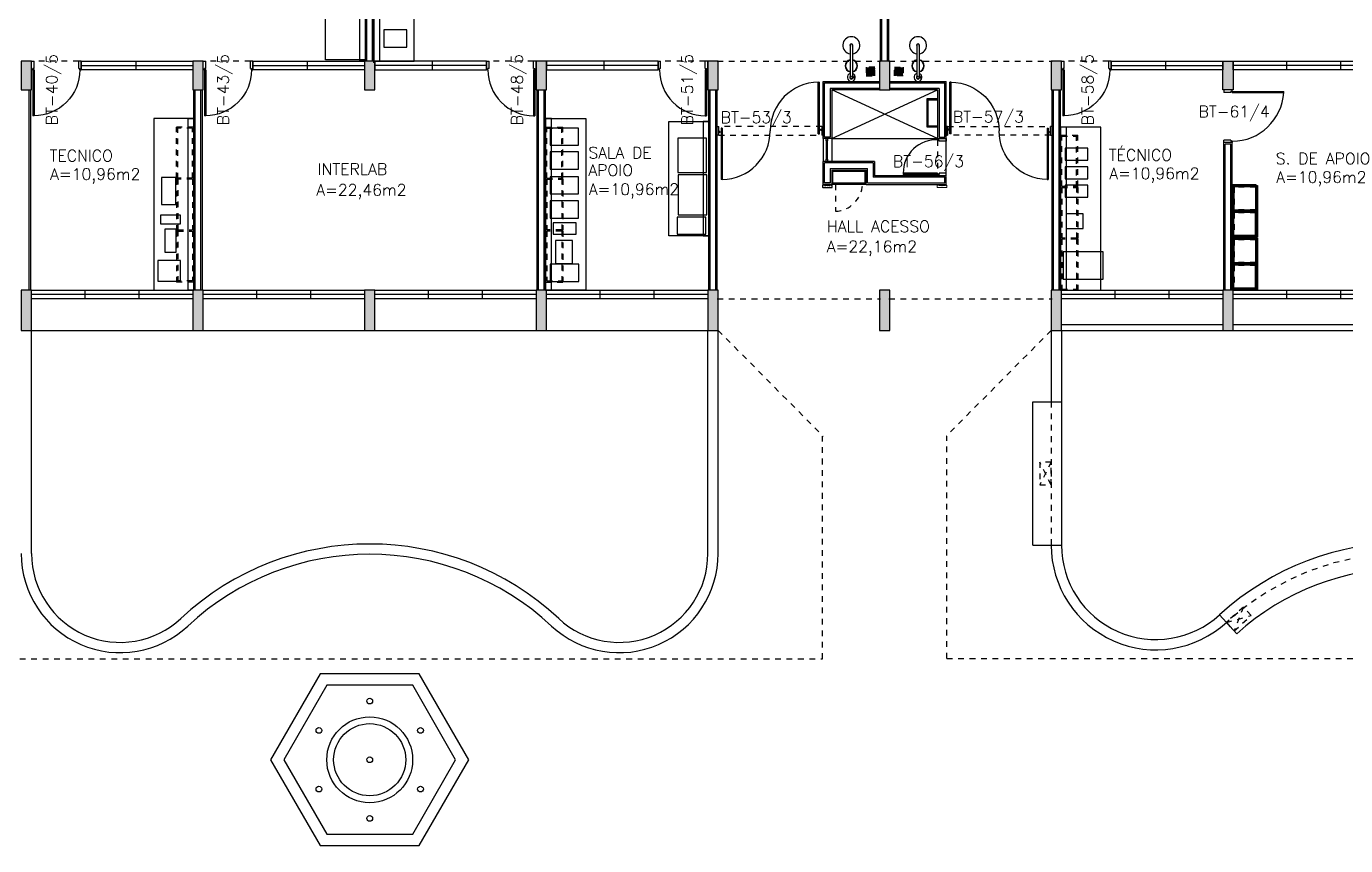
# Model space of a CAD drawing. Header units: metres. Extents: x -31 to 130, y -13 to 69.
# Drawn here: x 39 to 62.06, y 20.62 to 34.93 of the extents above; entities that cross this region are included whole.
import ezdxf

# ---------------------------------------------------------------- set-up
doc = ezdxf.new("R2010")
doc.units = ezdxf.units.M
doc.header["$LTSCALE"] = 0.002
doc.header["$MEASUREMENT"] = 0
doc.linetypes.add('HIDDEN', pattern=[9.525, 6.35, -3.175])
doc.linetypes.add('HIDDEN2', pattern=[4.7625, 3.175, -1.5875])
doc.layers.get('0').update_dxf_attribs({"linetype": 'CONTINUOUS'})
for name, color, linetype in [('A-WC', 2, 'CONTINUOUS'), ('ar-alv', 2, 'CONTINUOUS'), ('ar-armarioproj', 1, 'HIDDEN'), ('ar-banc', 1, 'CONTINUOUS'), ('ar-banco', 2, 'CONTINUOUS'), ('ar-cal', 2, 'CONTINUOUS'), ('ar-castelo', 2, 'CONTINUOUS'), ('ar-equip', 2, 'CONTINUOUS'), ('ar-esq', 2, 'CONTINUOUS'), ('ar-estc', 1, 'CONTINUOUS'), ('AR-LAY-OUT-EQUIPAMENTOS', 1, 'CONTINUOUS'), ('ar-piso', 1, 'CONTINUOUS'), ('ar-porta', 1, 'CONTINUOUS'), ('ar-proj', 1, 'HIDDEN'), ('ar-ralo', 1, 'CONTINUOUS'), ('ar-reboco', 2, 'CONTINUOUS'), ('ar-shaft', 2, 'CONTINUOUS'), ('ar-wc', 2, 'CONTINUOUS'), ('ar-xis', 1, 'CONTINUOUS'), ('armario piso-teto', 1, 'CONTINUOUS'), ('armario-proj', 1, 'HIDDEN2'), ('armariop-t01', 1, 'CONTINUOUS'), ('banc', 1, 'CONTINUOUS'), ('chafariz', 1, 'CONTINUOUS'), ('cong-textoarmario', 24, 'CONTINUOUS'), ('DET-PIVO', 2, 'CONTINUOUS'), ('ENDEREÇO', 2, 'CONTINUOUS'), ('esq-01', 1, 'CONTINUOUS'), ('esq-02', 1, 'CONTINUOUS'), ('esq4', 1, 'CONTINUOUS'), ('estc-01', 3, 'CONTINUOUS'), ('h-estc', 3, 'CONTINUOUS'), ('PROJ-MARCO', 1, 'HIDDEN'), ('ptm', 2, 'CONTINUOUS'), ('ptm1', 1, 'CONTINUOUS'), ('ralo', 1, 'HIDDEN2'), ('shaft1', 2, 'CONTINUOUS'), ('TEXTO', 2, 'CONTINUOUS'), ('ÁREA', 2, 'CONTINUOUS')]:
    doc.layers.add(name, color=color, linetype=linetype)
doc.styles.add('UNB-100', font='simplex.shx', dxfattribs={"height": 0.2})
doc.styles.add('UNB1-100', font='simplex.shx', dxfattribs={"height": 0.2})

# ---------------------------------------------------------------- blocks, each defined once
blk = doc.blocks.new('plr01-01p')
at = {"layer": 'h-estc'}
blk.add_hatch(color=3, dxfattribs=at).paths.add_polyline_path([(0.09, 0.075), (-0.09, 0.075), (-0.09, -0.625), (0.09, -0.625)])
at = {"layer": 'estc-01', "color": 3}
blk.add_lwpolyline([(-0.09, 0.075), (-0.09, -0.625), (0.09, -0.625), (0.09, 0.075)], close=True, dxfattribs=at)
blk = doc.blocks.new('esq15-01p')
at = {"layer": 'esq-01'}
for p, q in [((2.91, 0), (0.09, 0)), ((1.03, -0.075), (1.03, 0.075)), ((1.97, -0.075), (1.97, 0.075))]:
    blk.add_line(p, q, dxfattribs=at)
at = {"layer": 'esq-02'}
blk.add_lwpolyline([(2.91, -0.075), (0.09, -0.075), (0.09, 0.075), (2.91, 0.075)], close=True, dxfattribs=at)
blk = doc.blocks.new('sh-01p')
at = {"layer": 'ar-alv'}
for p, q in [((-1.05, 0.05), (-0.09, 0.05)), ((-1.05, -0.9), (-1.05, 0.05)), ((0.09, 0.05), (1.05, 0.05)), ((1.05, -0.9), (1.05, 0.05)), ((-0.95, -0.05), (-0.95, -0.9)), ((-0.09, -0.05), (-0.95, -0.05)), ((0.95, -0.05), (0.09, -0.05)), ((0.95, -0.05), (0.95, -0.9)), ((-0.95, -0.9), (-1.05, -0.9)), ((0.95, -0.9), (1.05, -0.9)), ((-1.05, -1.7), (-1.05, -1.35)), ((-0.2, -1.35), (-1.05, -1.35)), ((-0.2, -1.35), (-0.2, -1.6)), ((-0.95, -1.45), (-0.3, -1.45)), ((-0.95, -1.45), (-0.95, -1.7)), ((-0.3, -1.7), (-0.3, -1.45)), ((1.05, -1.6), (-0.2, -1.6)), ((1.05, -1.7), (1.05, -1.6)), ((-0.95, -1.7), (-1.05, -1.7)), ((-0.3, -1.7), (1.05, -1.7))]:
    blk.add_line(p, q, dxfattribs=at)
at = {"layer": 'ar-proj'}
for p, q in [((0.925, -0.95), (0.925, -1.53)), ((1.075, -1.53), (1.075, -0.97))]:
    blk.add_line(p, q, dxfattribs=at)
at = {"layer": 'ar-proj', "ltscale": 0.01}
blk.add_line((-0.861, -1.725), (-0.861, -2.195), dxfattribs=at)
blk.add_arc((-0.882, -1.699), 0.496, 272.4338, 357.0427, dxfattribs=at)
at = {"layer": 'ar-reboco'}
for p, q in [((-1.075, 0.075), (-0.09, 0.075)), ((-1.075, -0.925), (-1.075, 0.075)), ((0.09, 0.075), (1.075, 0.075)), ((1.075, -0.925), (1.075, 0.075)), ((-0.09, -0.075), (-0.925, -0.075)), ((0.925, -0.075), (0.09, -0.075)), ((0.925, -0.075), (0.925, -0.925)), ((-0.925, -0.925), (-1.075, -0.925)), ((0.925, -0.925), (1.075, -0.925)), ((1.075, -1.575), (1.075, -0.925)), ((-1.075, -1.725), (-1.075, -1.325)), ((-0.175, -1.325), (-1.075, -1.325)), ((-0.175, -1.325), (-0.175, -1.575)), ((-0.925, -1.475), (-0.325, -1.475)), ((-0.925, -1.475), (-0.925, -1.725)), ((-0.325, -1.725), (-0.325, -1.475)), ((1.075, -1.575), (-0.175, -1.575)), ((1.075, -1.725), (1.075, -1.588)), ((-0.925, -1.725), (-1.075, -1.725)), ((-0.325, -1.725), (1.075, -1.725))]:
    blk.add_line(p, q, dxfattribs=at)
blk.add_lwpolyline([(-0.925, -0.075), (-0.925, -0.925)], dxfattribs=at)
at = {"layer": 'ar-xis'}
for p, q in [((-0.925, -0.925), (0.925, -0.075)), ((0.925, -0.925), (-0.925, -0.075))]:
    blk.add_line(p, q, dxfattribs=at)
at = {"layer": 'esq-01'}
for p, q in [((-1.05, -1.743), (-1.026, -1.743)), ((-0.975, -1.743), (-0.95, -1.743))]:
    blk.add_line(p, q, dxfattribs=at)
at = {"layer": 'esq-01', "lineweight": 15}
blk.add_line((-0.925, -1.714), (-0.925, -1.716), dxfattribs=at)
at = {"layer": 'esq-01', "flags": 128}
blk.add_lwpolyline([(-0.92, -1.778, 0.414214), (-0.915, -1.773), (-0.915, -1.743, 0.414214), (-0.92, -1.738), (-0.95, -1.738), (-0.95, -1.743), (-0.998, -1.743), (-0.998, -1.748), (-1.003, -1.748), (-1.003, -1.743), (-1.05, -1.743), (-1.05, -1.738), (-1.08, -1.738), (-1.08, -1.738, 0.414214), (-1.085, -1.743), (-1.085, -1.773, 0.414214), (-1.08, -1.778)], format="xyb", close=True, dxfattribs=at)
at = {"layer": 'esq-01', "lineweight": 15, "flags": 128}
for points in [[(-0.925, -1.655), (-0.925, -1.725), (-0.904, -1.725), (-0.904, -1.655)], [(-0.346, -1.655), (-0.346, -1.725), (-0.325, -1.725), (-0.325, -1.655)]]:
    blk.add_lwpolyline(points, close=True, dxfattribs=at)
blk.add_lwpolyline([(0.92, -1.778, -0.414214), (0.915, -1.773), (0.915, -1.743, -0.414214), (0.92, -1.738), (0.95, -1.738), (0.95, -1.743), (0.997, -1.743), (0.997, -1.748), (1.002, -1.748), (1.002, -1.743), (1.05, -1.743), (1.05, -1.738), (1.08, -1.738), (1.08, -1.738, -0.414214), (1.085, -1.743), (1.085, -1.773, -0.414214), (1.08, -1.778)], format="xyb", close=True, dxfattribs=at)
at = {"layer": 'esq4'}
for p, q in [((-1.075, -0.925), (-1.075, -1.325)), ((-0.925, -0.925), (-0.925, -1.325)), ((-0.95, -1.743), (-0.95, -1.725)), ((-0.925, -1.738), (-0.938, -1.738)), ((-0.936, -1.727), (-0.936, -1.736)), ((-0.936, -1.736), (-0.925, -1.736)), ((-0.925, -1.736), (-0.925, -1.738)), ((0.925, -1.736), (0.925, -1.738)), ((0.936, -1.736), (0.925, -1.736)), ((0.936, -1.727), (0.936, -1.736)), ((1.064, -1.727), (1.064, -1.736)), ((1.064, -1.736), (1.075, -1.736)), ((1.075, -1.736), (1.075, -1.738))]:
    blk.add_line(p, q, dxfattribs=at)
at = {"layer": 'esq4', "lineweight": 15, "ltscale": 0.0002}
for p, q in [((-1.025, -1.284), (-1.025, -0.961)), ((-1, -1.284), (-1, -0.961)), ((-0.863, -1.7), (-0.387, -1.7)), ((-0.863, -1.725), (-0.387, -1.725))]:
    blk.add_line(p, q, dxfattribs=at)
at = {"layer": 'esq4', "lineweight": 5}
for p, q in [((-0.925, -1.727), (-0.936, -1.727)), ((-0.925, -1.725), (-0.925, -1.727)), ((0.925, -1.725), (0.925, -1.727)), ((0.925, -1.727), (0.936, -1.727)), ((1.075, -1.727), (1.064, -1.727)), ((1.075, -1.725), (1.075, -1.727))]:
    blk.add_line(p, q, dxfattribs=at)
at = {"layer": 'esq4', "linetype": 'Continuous', "lineweight": 5}
for points in [[(1.075, -1.575), (1.062, -1.575), (1.062, -1.588), (1.075, -1.588), (1.075, -1.586), (1.064, -1.586), (1.064, -1.577), (1.075, -1.577)], [(-1.075, -1.738), (-1.05, -1.738), (-1.05, -1.725), (-1.075, -1.725), (-1.075, -1.727), (-1.064, -1.727), (-1.064, -1.736), (-1.075, -1.736)]]:
    blk.add_lwpolyline(points, close=True, dxfattribs=at)
at = {"layer": 'ptm'}
for p, q in [((0.925, -1.53), (0.325, -1.53)), ((0.325, -1.53), (0.325, -1.55)), ((0.925, -1.55), (0.325, -1.55)), ((0.925, -1.53), (0.925, -1.55))]:
    blk.add_line(p, q, dxfattribs=at)
for points in [[(0.925, -0.925), (1.075, -0.925), (1.075, -0.97), (0.95, -0.97), (0.95, -0.95), (0.925, -0.95), (0.925, -0.925)], [(0.925, -1.575), (1.075, -1.575), (1.075, -1.53), (0.95, -1.53), (0.95, -1.55), (0.925, -1.55), (0.925, -1.575)]]:
    blk.add_lwpolyline(points, dxfattribs=at)
at = {"layer": 'ptm1'}
blk.add_arc((0.894, -1.517), 0.569, 85.5635, 181.3143, dxfattribs=at)
at = {"layer": 'shaft1'}
for p, q in [((0.743, -0.724), (0.743, -0.226)), ((0.743, -0.226), (0.925, -0.226)), ((0.743, -0.247), (0.925, -0.247)), ((0.763, -0.705), (0.763, -0.247)), ((0.926, -0.705), (0.743, -0.705)), ((0.925, -0.726), (0.743, -0.726)), ((-1.012, -0.966), (-1.012, -1.284)), ((-0.925, -0.925), (0.925, -0.925)), ((-0.904, -1.658), (-0.904, -1.495)), ((-0.896, -1.495), (-0.346, -1.495)), ((-0.346, -1.495), (-0.346, -1.657)), ((-0.387, -1.712), (-0.863, -1.712))]:
    blk.add_line(p, q, dxfattribs=at)
for points in [[(-1.025, -0.925), (-1, -0.925), (-1, -0.966), (-1.025, -0.966)], [(-1.025, -1.284), (-1, -1.284), (-1, -1.325), (-1.025, -1.325)], [(-0.863, -1.7), (-0.863, -1.725), (-0.904, -1.725), (-0.904, -1.7)], [(-0.346, -1.7), (-0.346, -1.725), (-0.387, -1.725), (-0.387, -1.7)]]:
    blk.add_lwpolyline(points, close=True, dxfattribs=at)
blk = doc.blocks.new('plr02-01p')
at = {"layer": 'h-estc'}
blk.add_hatch(color=3, dxfattribs=at).paths.add_polyline_path([(0.09, 0.075), (-0.09, 0.075), (-0.09, -0.425), (0.09, -0.425)])
at = {"layer": 'estc-01', "color": 3}
blk.add_lwpolyline([(-0.09, 0.075), (-0.09, -0.425), (0.09, -0.425), (0.09, 0.075)], close=True, dxfattribs=at)
blk = doc.blocks.new('pm-80-01p')
at = {"layer": 'ptm'}
for p, q in [((0.105, 0.075), (0.105, 0.875)), ((0.125, 0.875), (0.105, 0.875)), ((0.125, 0.075), (0.125, 0.875)), ((0.105, 0.075), (0.08, 0.075)), ((0.08, 0.075), (0.08, -0.075)), ((0.125, 0.075), (0.105, 0.075)), ((0.105, 0.075), (0.105, 0.05)), ((0.125, 0.05), (0.105, 0.05)), ((0.125, 0.05), (0.125, -0.075)), ((0.905, 0.05), (0.905, -0.075)), ((0.905, 0.05), (0.925, 0.05)), ((0.925, 0.075), (0.95, 0.075)), ((0.925, 0.075), (0.925, 0.05)), ((0.95, 0.075), (0.95, -0.075)), ((0.08, -0.075), (0.125, -0.075)), ((0.95, -0.075), (0.905, -0.075))]:
    blk.add_line(p, q, dxfattribs=at)
at = {"layer": 'ptm', "color": 1}
blk.add_arc((0.125, 0.075), 0.8, 360, 90, dxfattribs=at)
blk = doc.blocks.new('esq16-01p')
at = {"layer": 'esq-01'}
for p, q in [((2.025, 0), (0.075, 0)), ((1.075, 0.075), (1.075, -0.075)), ((2.025, 0.075), (2.025, -0.075))]:
    blk.add_line(p, q, dxfattribs=at)
at = {"layer": 'esq-02'}
blk.add_lwpolyline([(2.025, 0.075), (0.075, 0.075), (0.075, -0.075), (2.025, -0.075)], close=True, dxfattribs=at)
at = {"rotation": 180}
blk.add_blockref('pm-80-01p', (2.975, 0), dxfattribs=at)
blk = doc.blocks.new('esq16b-01p')
at = {"layer": 'esq-01'}
for p, q in [((2.91, 0), (0.09, 0)), ((1.03, -0.075), (1.03, 0.075)), ((1.97, -0.075), (1.97, 0.075))]:
    blk.add_line(p, q, dxfattribs=at)
at = {"layer": 'esq-02'}
blk.add_lwpolyline([(2.91, -0.075), (0.09, -0.075), (0.09, 0.075), (2.91, 0.075)], close=True, dxfattribs=at)
blk = doc.blocks.new('bnc-15p')
at = {"layer": 'banc', "color": 1}
blk.add_lwpolyline([(-1.5, 0), (1.5, 0), (1.5, 0.7), (-1.5, 0.7)], close=True, dxfattribs=at)
blk = doc.blocks.new('bnc-8p')
at = {"layer": 'banc', "color": 1}
blk.add_lwpolyline([(-1, 0), (1, 0), (1, 0.7), (-1, 0.7)], close=True, dxfattribs=at)
blk = doc.blocks.new('bnc-09p')
at = {"layer": 'banc', "color": 1}
blk.add_lwpolyline([(-1.425, 0), (1.425, 0), (1.425, 0.7), (-1.425, 0.7)], close=True, dxfattribs=at)
blk = doc.blocks.new('pm-dp90-01p')
at = {"layer": 'DET-PIVO'}
for centre in [(-0.85, 0), (0.85, 0)]:
    blk.add_circle(centre, 0.005, dxfattribs=at)
at = {"layer": 'PROJ-MARCO'}
for p, q in [((0.9, 0.075), (-0.9, 0.075)), ((-0.9, -0.075), (0.9, -0.075))]:
    blk.add_line(p, q, dxfattribs=at)
at = {"layer": 'ptm'}
for p, q in [((0.84, -0.05), (0.84, 0.85)), ((0.84, 0.85), (0.86, 0.85)), ((0.86, -0.05), (0.86, 0.85)), ((-0.925, -0.075), (-0.925, 0.075)), ((-0.925, 0.075), (-0.9, 0.075)), ((-0.9, -0.075), (-0.9, 0.075)), ((-0.86, 0.05), (-0.86, -0.85)), ((-0.84, 0.05), (-0.86, 0.05)), ((-0.84, 0.05), (-0.84, -0.85)), ((0.88, 0.03), (0.9, 0.03)), ((0.88, 0.01), (0.88, 0.03)), ((0.88, 0.01), (0.9, 0.01)), ((0.9, 0.075), (0.925, 0.075)), ((0.9, 0.075), (0.9, -0.075)), ((0.925, 0.075), (0.925, -0.075)), ((-0.9, -0.075), (-0.925, -0.075)), ((-0.88, -0.01), (-0.9, -0.01)), ((-0.88, -0.03), (-0.9, -0.03)), ((-0.88, -0.01), (-0.88, -0.03)), ((0.84, -0.05), (0.86, -0.05)), ((0.925, -0.075), (0.9, -0.075)), ((-0.84, -0.85), (-0.86, -0.85))]:
    blk.add_line(p, q, dxfattribs=at)
at = {"layer": 'ptm', "color": 1}
for centre, start, end in [((0.85, 0), 90.6743, 180), ((-0.85, 0), 270.6743, 0)]:
    blk.add_arc(centre, 0.85, start, end, dxfattribs=at)
blk = doc.blocks.new('mob-ar3')
at = {"layer": 'ar-armarioproj'}
for p, q in [((-1.3825, 0), (-1.3825, 0.3)), ((-0.49, 0.3), (-1.3825, 0.3)), ((-1.3825, 0.28), (-1.3825, 0.3)), ((-1.3825, 0.28), (-1.3825, 0.3)), ((-0.48, 0.28), (-1.3825, 0.28)), ((-1.3625, 0.02), (-1.3625, 0.28)), ((-0.9325, 0.28), (-0.9325, 0.3)), ((-0.49, 0.3), (-0.4825, 0.3)), ((-0.49, 0.28), (-0.49, 0.02)), ((-0.4825, 0.28), (-0.4825, 0.3)), ((0.425, 0.28), (-0.48, 0.28)), ((-0.4775, 0.3), (-0.47, 0.3)), ((-0.4775, 0.28), (-0.4775, 0.3)), ((0.415, 0.3), (-0.47, 0.3)), ((-0.47, 0.28), (-0.47, 0.02)), ((-0.0275, 0.28), (-0.0275, 0.3)), ((0.415, 0.3), (0.4225, 0.3)), ((0.415, 0.02), (0.415, 0.28)), ((0.4225, 0.28), (0.4225, 0.3)), ((0.425, 0.28), (1.3275, 0.28)), ((0.4275, 0.28), (0.4275, 0.3)), ((0.4275, 0.3), (0.435, 0.3)), ((0.435, 0.3), (1.3075, 0.3)), ((0.435, 0.02), (0.435, 0.28)), ((0.8775, 0.28), (0.8775, 0.3)), ((1.3075, 0.3), (1.3275, 0.3)), ((1.3075, 0.02), (1.3075, 0.28)), ((1.3275, 0), (1.3275, 0.3)), ((-0.49, 0.02), (-1.3625, 0.02)), ((0.415, 0.02), (-0.47, 0.02)), ((0.435, 0.02), (1.3075, 0.02)), ((1.3275, 0), (-1.3825, 0))]:
    blk.add_line(p, q, dxfattribs=at)
blk = doc.blocks.new('mob-ar5m')
at = {"layer": 'armario piso-teto'}
for p, q in [((-0.48, 0.42), (-0.48, 0)), ((-0.455, 0.42), (-0.48, 0.42)), ((-0.47, 0.44), (-0.0225, 0.44)), ((-0.47, 0.41), (-0.47, 0.01)), ((-0.47, 0.41), (-0.455, 0.41)), ((-0.46, 0.43), (-0.0325, 0.43)), ((-0.455, 0.41), (-0.455, 0.42)), ((-0.03, 0.42), (-0.03, 0.02)), ((-0.0175, 0.44), (0.43, 0.44)), ((-0.01, 0.42), (-0.01, 0.02)), ((-0.0075, 0.43), (0.42, 0.43)), ((0.415, 0.42), (0.44, 0.42)), ((0.415, 0.41), (0.415, 0.42)), ((0.43, 0.41), (0.415, 0.41)), ((0.43, 0.41), (0.43, 0.01)), ((0.44, 0.42), (0.44, 0)), ((-0.48, 0), (-0.455, 0)), ((-0.47, 0.035), (-0.46, 0.035)), ((-0.47, 0.01), (0.43, 0.01)), ((-0.46, 0.035), (-0.46, 0.02)), ((-0.46, 0.02), (0.42, 0.02)), ((-0.455, 0.01), (-0.455, 0)), ((0.415, 0.01), (0.415, 0)), ((0.44, 0), (0.415, 0)), ((0.42, 0.035), (0.42, 0.02)), ((0.43, 0.035), (0.42, 0.035))]:
    blk.add_line(p, q, dxfattribs=at)
at = {"layer": 'armario piso-teto', "linetype": 'Continuous'}
for p, q in [((-0.47, 0.42), (-0.47, 0.44)), ((-0.46, 0.42), (-0.46, 0.43)), ((-0.0325, 0.42), (-0.0325, 0.43)), ((-0.0325, 0.42), (-0.0075, 0.42)), ((-0.0225, 0.42), (-0.0225, 0.44)), ((-0.0225, 0.42), (-0.0225, 0.44)), ((-0.02, 0.42), (-0.02, 0.405)), ((-0.0175, 0.42), (-0.0175, 0.44)), ((-0.0175, 0.42), (-0.0175, 0.44)), ((-0.0075, 0.42), (-0.0075, 0.43)), ((0.42, 0.42), (0.42, 0.43)), ((0.43, 0.42), (0.43, 0.44)), ((-0.02, 0.02), (-0.02, 0.035))]:
    blk.add_line(p, q, dxfattribs=at)
at = {"layer": 'armario-proj', "linetype": 'HIDDEN2'}
for p, q in [((-0.455, 0.41), (-0.44, 0.41)), ((-0.44, 0.41), (-0.44, 0.02)), ((-0.045, 0.41), (-0.045, 0.02)), ((-0.03, 0.41), (-0.045, 0.41)), ((0.005, 0.41), (0.005, 0.02)), ((0.4, 0.41), (0.4, 0.02)), ((-0.44, 0.035), (-0.045, 0.035)), ((0.005, 0.035), (0.4, 0.035))]:
    blk.add_line(p, q, dxfattribs=at)
at = {"layer": 'armariop-t01', "linetype": 'Continuous'}
for p, q in [((-0.455, 0.42), (-0.0325, 0.42)), ((-0.455, 0.41), (-0.455, 0.02)), ((-0.45, 0.41), (-0.035, 0.41)), ((-0.45, 0.41), (-0.45, 0.025)), ((-0.445, 0.405), (-0.04, 0.405)), ((-0.445, 0.405), (-0.445, 0.03)), ((-0.01, 0.41), (0.005, 0.41)), ((0.415, 0.42), (-0.0075, 0.42)), ((0.41, 0.41), (-0.005, 0.41)), ((0.405, 0.405), (0, 0.405)), ((0.4, 0.4099), (0.415, 0.4099)), ((0.405, 0.405), (0.405, 0.03)), ((0.41, 0.41), (0.41, 0.025)), ((0.415, 0.41), (0.415, 0.02)), ((-0.455, 0), (0.415, 0))]:
    blk.add_line(p, q, dxfattribs=at)
at = {"layer": 'armariop-t01'}
for p, q in [((-0.04, 0.405), (-0.04, 0.03)), ((-0.035, 0.41), (-0.035, 0.025)), ((-0.005, 0.41), (-0.005, 0.025)), ((0, 0.405), (0, 0.03)), ((-0.45, 0.025), (-0.035, 0.025)), ((-0.445, 0.03), (-0.04, 0.03)), ((0.41, 0.025), (-0.005, 0.025)), ((0.405, 0.03), (0, 0.03))]:
    blk.add_line(p, q, dxfattribs=at)
blk = doc.blocks.new('ralo-15cm')
at = {"layer": 'ralo'}
h = blk.add_hatch(dxfattribs=at)
h.set_pattern_fill('DOTS', color=256, scale=0.005, style=0)
h.set_pattern_definition([(0, (-210.436618, -163.386024), (0.00396875, 0.0079375), [0, -0.0079375])])
h.paths.add_polyline_path([(0.07, 0.064, 0.109147), (0.065, 0.07), (0.044, 0.07, 0.234403), (0.037, 0.056, 0.031938), (0.037, 0.054, -0.085518), (0.053, 0.038, 0.304982), (0.07, 0.048)])
h.paths.add_polyline_path([(-0.047, 0.07), (-0.065, 0.07, 0.101422), (-0.07, 0.065), (-0.07, 0.047, 0.322568), (-0.052, 0.04, -0.06492), (-0.04, 0.051, 0.065904), (-0.039, 0.056, 0.253091)])
h.paths.add_polyline_path([(-0.054, -0.037, 0.248259), (-0.07, -0.043), (-0.07, -0.068, 0.039546), (-0.068, -0.07), (-0.044, -0.07, 0.224729), (-0.037, -0.055, 0.030017), (-0.037, -0.053, -0.089405)])
h.paths.add_polyline_path([(0.07, -0.042, 0.270307), (0.052, -0.039, -0.063767), (0.041, -0.051, 0.073161), (0.04, -0.056, 0.228135), (0.047, -0.07), (0.069, -0.07, 0.013274), (0.07, -0.069)])
for p, q in [((-0.047, 0.002), (-0.062, 0.002)), ((-0.027, 0.002), (-0.044, 0.002)), ((-0.021, 0.042), (-0.029, 0.055)), ((-0.009, 0.002), (-0.024, 0.002)), ((-0.011, 0.024), (-0.02, 0.04)), ((-0.003, 0.009), (-0.01, 0.022)), ((0.007, 0.007), (0.014, 0.02)), ((0.015, 0.022), (0.024, 0.037)), ((0.026, 0.039), (0.033, 0.052)), ((-0.026, -0.039), (-0.033, -0.052)), ((-0.015, -0.022), (-0.024, -0.037)), ((-0.007, -0.007), (-0.014, -0.02)), ((0.002, -0.009), (0.01, -0.022)), ((0.009, -0.003), (0.024, -0.003)), ((0.011, -0.024), (0.02, -0.04)), ((0.021, -0.042), (0.029, -0.055)), ((0.027, -0.003), (0.044, -0.003)), ((0.047, -0.003), (0.062, -0.003))]:
    blk.add_line(p, q, dxfattribs=at)
for points in [[(-0.075, -0.075), (0.075, -0.075), (0.075, 0.075), (-0.075, 0.075)], [(-0.07, -0.07), (0.07, -0.07), (0.07, 0.07), (-0.07, 0.07)]]:
    blk.add_lwpolyline(points, close=True, dxfattribs=at)
for radius in [0.065, 0.00337]:
    blk.add_circle((0, 0), radius, dxfattribs=at)
for radius, start, end in [(0.0617, 152.3206, 177.6794), (0.0617, 122.3206, 147.6794), (0.0468, 153.0651, 176.9349), (0.0443, 153.2384, 176.7616), (0.0468, 123.0651, 146.9349), (0.0443, 123.2384, 146.7616), (0.0617, 92.3206, 117.6794), (0.0268, 155.3615, 174.6385), (0.0243, 155.916, 174.084), (0.0268, 125.3615, 144.6385), (0.0468, 93.0651, 116.9349), (0.0443, 93.2384, 116.7616), (0.0243, 125.916, 144.084), (0.0268, 95.3615, 114.6385), (0.0243, 95.916, 114.084), (0.0617, 62.3206, 87.6794), (0.0468, 63.0651, 86.9349), (0.0443, 63.2384, 86.7616), (0.0268, 65.3615, 84.6385), (0.0243, 65.916, 84.084), (0.0243, 35.916, 54.084), (0.0268, 35.3615, 54.6385), (0.0243, 5.916, 24.084), (0.0443, 33.2384, 56.7616), (0.0268, 5.3615, 24.6385), (0.0468, 33.0651, 56.9349), (0.0617, 32.3206, 57.6794), (0.0443, 3.2384, 26.7616), (0.0468, 3.0651, 26.9349), (0.0617, 2.3206, 27.6794), (0.0617, 182.3206, 207.6794), (0.0617, 212.3206, 237.6794), (0.0468, 183.0651, 206.9349), (0.0443, 183.2384, 206.7616), (0.0468, 213.0651, 236.9349), (0.0443, 213.2384, 236.7616), (0.0617, 242.3206, 267.6794), (0.0268, 185.3615, 204.6385), (0.0243, 185.916, 204.084), (0.0268, 215.3615, 234.6385), (0.0468, 243.0651, 266.9349), (0.0243, 215.916, 234.084), (0.0443, 243.2384, 266.7616), (0.0268, 245.3615, 264.6385), (0.0243, 245.916, 264.084), (0.0243, 275.916, 294.084), (0.0268, 275.3615, 294.6385), (0.0443, 273.2384, 296.7616), (0.0468, 273.0651, 296.9349), (0.0617, 272.3206, 297.6794), (0.0243, 305.916, 324.084), (0.0268, 305.3615, 324.6385), (0.0243, 335.916, 354.084), (0.0268, 335.3615, 354.6385), (0.0443, 303.2384, 326.7616), (0.0468, 303.0651, 326.9349), (0.0617, 302.3206, 327.6794), (0.0443, 333.2384, 356.7616), (0.0468, 333.0651, 356.9349), (0.0617, 332.3206, 357.6794)]:
    blk.add_arc((0, 0), radius, start, end, dxfattribs=at)
blk = doc.blocks.new('BOX')
at = {"color": 1}
for p, q in [((-0.057, -0.14), (-0.057, -0.2)), ((-0.053, -0.14), (-0.053, -0.2)), ((-0.03, -0.165), (-0.053, -0.165)), ((-0.03, -0.175), (-0.053, -0.175)), ((-0.02, -0.73), (-0.02, -0.192)), ((0.02, -0.73), (0.02, -0.192))]:
    blk.add_line(p, q, dxfattribs=at)
blk.add_circle((0, -0.17), 0.02, dxfattribs=at)
for centre, radius, start, end in [((0, -0.17), 0.0699, 286.6348, 253.3652), ((-0.055, -0.14), 0.002, 0, 180), ((-0.055, -0.2), 0.002, 180, 0), ((0, -0.17), 0.03, 311.8103, 228.1897), ((0, -0.371), 0.107, 100.7532, 259.2468), ((0, -0.371), 0.103, 100.7532, 259.2468), ((0, -0.371), 0.103, 280.7532, 79.2468), ((0, -0.371), 0.107, 280.7532, 79.2468), ((0, -0.73), 0.15, 97.6623, 82.3377), ((0, -0.73), 0.025, 143.1301, 36.8699), ((0, -0.73), 0.02, 180, 0)]:
    blk.add_arc(centre, radius, start, end, dxfattribs=at)
blk = doc.blocks.new('chuvemerg-p')
at = {"layer": 'A-WC', "color": 1, "xscale": 4.000000000000012, "yscale": 4.000000000000012, "zscale": 4.000000000000012, "rotation": 315.0000000000003}
blk.add_blockref('BOX', (0, 0), dxfattribs=at)
blk = doc.blocks.new('chuveiro-emerg')
at = {"layer": 'AR-LAY-OUT-EQUIPAMENTOS', "xscale": 0.250000000000002, "yscale": 0.250000000000002, "zscale": 0.250000000000002, "rotation": 134.9999999999999}
blk.add_blockref('chuvemerg-p', (-0.1, -0.0075), dxfattribs=at)
blk = doc.blocks.new('grelha proj')
at = {"layer": 'ar-proj', "color": 1}
for p, q in [((0.4, 0.2), (0, 0)), ((0, 0.2), (0.4, 0))]:
    blk.add_line(p, q, dxfattribs=at)
blk.add_lwpolyline([(0, 0.2), (0.4, 0.2), (0.4, 0), (0, 0)], close=True, dxfattribs=at)
blk = doc.blocks.new('pm-90-01p')
at = {"layer": 'ptm'}
for p, q in [((0.105, 0.075), (0.105, 0.975)), ((0.125, 0.975), (0.105, 0.975)), ((0.125, 0.075), (0.125, 0.975)), ((0.105, 0.075), (0.08, 0.075)), ((0.08, 0.075), (0.08, -0.075)), ((0.125, 0.075), (0.105, 0.075)), ((0.125, 0.075), (0.105, 0.075)), ((0.105, 0.075), (0.105, 0.05)), ((0.125, 0.05), (0.105, 0.05)), ((0.125, 0.05), (0.125, -0.075)), ((0.955, 0.05), (0.955, -0.075)), ((0.955, 0.05), (0.975, 0.05)), ((0.975, 0.075), (1, 0.075)), ((0.975, 0.075), (0.975, 0.05)), ((1, 0.075), (1, -0.075)), ((0.08, -0.075), (0.125, -0.075)), ((1, -0.075), (0.955, -0.075))]:
    blk.add_line(p, q, dxfattribs=at)
at = {"layer": 'ptm', "color": 1}
blk.add_arc((0.073, 0.074), 0.902, 0.054, 86.687, dxfattribs=at)

msp = doc.modelspace()

# ---------------------------------------------------------------- linework, layer by layer
at = {"layer": 'ar-alv'}
for p, q in [((53.95, 34.325), (53.95, 44.175)), ((54.05, 34.325), (54.05, 44.175)), ((44.95, 34.325), (44.95, 43.255)), ((45.05, 34.325), (45.05, 43.255)), ((39.05, 30.325), (39.05, 33.825)), ((41.95, 30.325), (41.95, 33.825)), ((42.05, 30.325), (42.05, 33.825)), ((47.95, 30.325), (47.95, 33.825)), ((48.05, 30.325), (48.05, 33.825)), ((50.95, 30.325), (50.95, 33.825)), ((51.05, 30.325), (51.05, 33.825)), ((56.95, 30.325), (56.95, 33.825)), ((57.05, 30.325), (57.05, 33.825)), ((59.95, 30.325), (59.95, 32.88)), ((60.05, 32.88), (59.95, 32.88)), ((60.05, 30.325), (60.05, 32.88))]:
    msp.add_line(p, q, dxfattribs=at)
at = {"layer": 'ar-banco'}
for p, q in [((39.09, 25.725), (39.09, 29.625)), ((50.91, 25.725), (50.91, 29.625)), ((51.09, 25.725), (51.09, 29.625)), ((56.59, 28.375), (57.09, 28.375)), ((56.59, 25.875), (56.59, 28.375)), ((57.09, 28.375), (57.09, 25.875)), ((56.59, 25.875), (57.09, 25.875)), ((60.155, 24.323), (59.852, 24.656))]:
    msp.add_line(p, q, dxfattribs=at)
for points in [[(44.134, 23.625), (43.268, 22.125), (44.134, 20.625), (45.866, 20.625), (46.732, 22.125), (45.866, 23.625)], [(44.249, 23.425), (43.499, 22.125), (44.249, 20.825), (45.751, 20.825), (46.501, 22.125), (45.751, 23.425)]]:
    msp.add_lwpolyline(points, close=True, dxfattribs=at)
for radius in [0.75, 0.63]:
    msp.add_circle((45, 22.125), radius, dxfattribs=at)
for centre, radius, start, end in [((45, 21.052), 4.841, 46.9841, 133.0159), ((63.1, 21.092), 4.822, 47.6466, 132.3534), ((40.64, 25.725), 1.73, 180, 313.0159), ((40.64, 25.725), 1.55, 180, 313.0159), ((45, 21.052), 4.661, 46.9841, 133.0159), ((49.36, 25.725), 1.73, 226.9841, 0), ((49.36, 25.725), 1.55, 226.9841, 0), ((63.1, 21.092), 4.372, 47.6466, 132.3534)]:
    msp.add_arc(centre, radius, start, end, dxfattribs=at)
at = {"layer": 'ar-cal'}
for p, q in [((56.91, 29.625), (56.91, 28.375)), ((57.09, 29.625), (57.09, 28.375)), ((56.91, 25.875), (56.91, 25.875))]:
    msp.add_line(p, q, dxfattribs=at)
for radius in [1.83, 1.65]:
    msp.add_arc((58.74, 25.875), radius, 180, 312.3534, dxfattribs=at)
at = {"layer": 'ar-castelo'}
for points in [[(44.825, 37.325), (44.925, 37.325), (44.925, 34.325), (44.825, 34.325)], [(45.175, 37.325), (45.075, 37.325), (45.075, 34.325), (45.175, 34.325)], [(41.825, 33.325), (41.925, 33.325), (41.925, 30.325), (41.825, 30.325)], [(48.175, 33.325), (48.075, 33.325), (48.075, 30.325), (48.175, 30.325)], [(50.825, 31.275), (50.925, 31.275), (50.925, 33.275), (50.825, 33.275)], [(57.175, 33.175), (57.075, 33.175), (57.075, 30.325), (57.175, 30.325)]]:
    msp.add_lwpolyline(points, close=True, dxfattribs=at)
at = {"layer": 'ar-equip'}
for points in [[(45.248, 34.573), (45.648, 34.573), (45.648, 34.873), (45.248, 34.873)], [(48.152, 32.859), (48.652, 32.859), (48.652, 33.159), (48.152, 33.159)], [(50.385, 32.984), (50.385, 32.384), (50.885, 32.384), (50.885, 32.984)], [(48.152, 32.441), (48.652, 32.441), (48.652, 32.741), (48.152, 32.741)], [(57.152, 32.599), (57.552, 32.599), (57.552, 32.809), (57.152, 32.809)], [(41.363, 31.823), (41.613, 31.823), (41.613, 32.293), (41.363, 32.293)], [(48.152, 32.009), (48.652, 32.009), (48.652, 32.309), (48.152, 32.309)], [(50.392, 32.343), (50.392, 31.643), (50.892, 31.643), (50.892, 32.343)], [(57.152, 32.272), (57.552, 32.272), (57.552, 32.482), (57.152, 32.482)], [(57.152, 31.952), (57.552, 31.952), (57.552, 32.162), (57.152, 32.162)], [(48.152, 31.585), (48.652, 31.585), (48.652, 31.885), (48.152, 31.885)], [(41.345, 31.486), (41.695, 31.486), (41.695, 31.636), (41.345, 31.636)], [(50.373, 31.303), (50.873, 31.303), (50.873, 31.603), (50.373, 31.603)], [(57.169, 31.403), (57.469, 31.403), (57.469, 31.663), (57.169, 31.663)], [(41.418, 30.994), (41.618, 30.994), (41.618, 31.394), (41.418, 31.394)], [(48.209, 31.303), (48.609, 31.303), (48.609, 31.503), (48.209, 31.503)], [(48.246, 30.795), (48.546, 30.795), (48.546, 31.195), (48.246, 31.195)], [(57.119, 30.518), (57.819, 30.518), (57.819, 30.998), (57.119, 30.998)], [(41.295, 30.486), (41.695, 30.486), (41.695, 30.846), (41.295, 30.846)], [(48.154, 30.481), (48.654, 30.481), (48.654, 30.781), (48.154, 30.781)]]:
    msp.add_lwpolyline(points, close=True, dxfattribs=at)
at = {"layer": 'ar-piso'}
for p, q in [((39.09, 29.625), (41.91, 29.625)), ((42.09, 29.625), (44.91, 29.625)), ((45.09, 29.625), (47.91, 29.625)), ((48.09, 29.625), (50.91, 29.625)), ((57.09, 29.725), (59.91, 29.725)), ((57.09, 29.625), (59.91, 29.625)), ((60.09, 29.725), (62.91, 29.725)), ((60.09, 29.625), (62.91, 29.625))]:
    msp.add_line(p, q, dxfattribs=at)
at = {"layer": 'ar-proj'}
for p, q in [((39.915, 34.325), (39.135, 34.325)), ((42.915, 34.325), (42.135, 34.325)), ((47.865, 34.325), (47.085, 34.325)), ((50.865, 34.325), (50.085, 34.325)), ((51.075, 34.325), (53.925, 34.325)), ((54.075, 34.325), (56.925, 34.325)), ((57.915, 34.325), (57.135, 34.325)), ((51.075, 30.175), (53.925, 30.175)), ((54.075, 30.175), (56.925, 30.175)), ((51.09, 29.625), (52.925, 27.775)), ((56.91, 29.625), (55.075, 27.775)), ((56.91, 28.375), (56.91, 25.875)), ((52.915, 23.885), (52.915, 27.775)), ((55.085, 23.895), (55.085, 27.775)), ((37.085, 23.885), (52.915, 23.885)), ((55.085, 23.895), (71.115, 23.895))]:
    msp.add_line(p, q, dxfattribs=at)
msp.add_arc((63.1, 21.092), 4.642, 47.6466, 132.3534, dxfattribs=at)
at = {"layer": 'ar-reboco'}
for p, q in [((53.925, 34.325), (53.925, 44.175)), ((54.075, 34.325), (54.075, 44.175)), ((44.925, 34.325), (44.925, 43.275)), ((45.075, 34.3), (45.075, 43.25)), ((39.075, 30.325), (39.075, 33.825)), ((41.925, 30.325), (41.925, 33.825)), ((42.075, 30.325), (42.075, 33.825)), ((47.925, 30.325), (47.925, 33.825)), ((48.075, 30.325), (48.075, 33.825)), ((50.925, 30.325), (50.925, 33.825)), ((51.075, 30.325), (51.075, 33.825)), ((56.925, 30.325), (56.925, 33.825)), ((57.075, 30.325), (57.075, 33.825)), ((59.925, 30.325), (59.925, 32.905)), ((60.075, 30.325), (60.075, 32.905))]:
    msp.add_line(p, q, dxfattribs=at)
at = {"layer": 'chafariz'}
for centre in [(45, 23.15), (44.112, 22.638), (45.888, 22.638), (45, 22.125), (44.112, 21.613), (45.888, 21.613), (45, 21.1)]:
    msp.add_circle(centre, 0.05, dxfattribs=at)

# ---------------------------------------------------------------- block references
at = {"xscale": -1}
for p, rotation in [((56.71, 26.925), 270.0000000000009), ((60.403, 24.644), 42.35340445013307)]:
    msp.add_blockref('grelha proj', p, dxfattribs=dict(at, rotation=rotation))
at = {"layer": 'ar-armarioproj', "rotation": 90}
msp.add_blockref('mob-ar3', (41.925, 31.85), dxfattribs=at)
at = {"layer": 'ar-armarioproj', "xscale": -1, "rotation": 270}
for p in [(48.075, 31.85), (57.075, 31.708)]:
    msp.add_blockref('mob-ar3', p, dxfattribs=at)
at = {"layer": 'ar-banc', "xscale": -1}
for name, p, rotation in [('bnc-15p', (44.925, 35.85), 89.9999999999992), ('bnc-15p', (48.775, 31.825), 89.9999999999992), ('bnc-8p', (50.225, 32.275), 270)]:
    msp.add_blockref(name, p, dxfattribs=dict(at, rotation=rotation))
at = {"layer": 'ar-banc', "rotation": 270.0000000000008}
for p in [(45.075, 35.825), (41.225, 31.825)]:
    msp.add_blockref('bnc-15p', p, dxfattribs=at)
at = {"layer": 'ar-esq', "xscale": -1}
for p in [(41.985, 34.25), (44.985, 34.25), (59.985, 34.25)]:
    msp.add_blockref('esq16-01p', p, dxfattribs=at)
at = {"layer": 'ar-esq'}
for name, p in [('esq16-01p', (45.015, 34.25)), ('esq16-01p', (48.015, 34.25)), ('esq16b-01p', (60, 34.25)), ('esq15-01p', (39, 30.25)), ('esq15-01p', (42, 30.25)), ('esq15-01p', (45, 30.25)), ('esq15-01p', (48, 30.25)), ('esq15-01p', (57, 30.25)), ('esq15-01p', (60, 30.25))]:
    msp.add_blockref(name, p, dxfattribs=at)
at = {"layer": 'ar-estc'}
for p in [(39, 34.25), (42, 34.25), (45, 34.25), (45, 34.25), (48, 34.25), (51, 34.25), (54, 34.25), (57, 34.25)]:
    msp.add_blockref('plr02-01p', p, dxfattribs=at)
at = {"layer": 'ar-estc', "xscale": -1}
msp.add_blockref('plr02-01p', (60, 34.25), dxfattribs=at)
at = {"layer": 'ar-estc', "rotation": 359.9999999999997}
for p in [(39, 30.25), (42, 30.25), (45, 30.25), (48, 30.25), (51, 30.25), (54, 30.25), (57, 30.25), (60, 30.25)]:
    msp.add_blockref('plr01-01p', p, dxfattribs=at)
at = {"layer": 'ar-porta'}
for name, p, rotation in [('pm-dp90-01p', (52, 33.11), 180.0000000000002), ('pm-90-01p', (60, 33.905), 269.9999999999992)]:
    msp.add_blockref(name, p, dxfattribs=dict(at, rotation=rotation))
at = {"layer": 'ar-porta', "xscale": -1, "rotation": 179.9999999999998}
msp.add_blockref('pm-dp90-01p', (56, 33.11), dxfattribs=at)
at = {"layer": 'ar-ralo'}
msp.add_blockref('ralo-15cm', (53.754, 34.147), dxfattribs=at)
at = {"layer": 'ar-ralo', "xscale": -1}
msp.add_blockref('ralo-15cm', (54.246, 34.147), dxfattribs=at)
at = {"layer": 'ar-shaft', "rotation": 359.9999999999998}
msp.add_blockref('sh-01p', (54, 33.9), dxfattribs=at)
at = {"layer": 'ar-wc', "rotation": 90}
for p in [(53.41, 33.975), (54.575, 33.975)]:
    msp.add_blockref('chuveiro-emerg', p, dxfattribs=at)
at = {"layer": 'cong-textoarmario', "rotation": 270}
for p in [(60.075, 31.685), (60.075, 30.765)]:
    msp.add_blockref('mob-ar5m', p, dxfattribs=at)
at = {"layer": 'h-estc', "rotation": 270}
msp.add_blockref('bnc-09p', (57.075, 31.75), dxfattribs=at)

# ---------------------------------------------------------------- texts
at = {"layer": 'ENDEREÇO', "style": 'UNB-100'}
for s, p in [('BT-40/5', (39.543, 33.207)), ('BT-43/5', (42.538, 33.207)), ('BT-48/5', (47.675, 33.207)), ('BT-51/5', (50.65, 33.207)), ('BT-58/5', (57.648, 33.207))]:
    msp.add_text(s, height=0.2, rotation=90, dxfattribs=at).set_placement(p)
for s, p in [('BT-53/3', (51.134, 33.246)), ('BT-57/3', (55.192, 33.256)), ('BT-61/4', (59.487, 33.347)), ('BT-56/3', (54.145, 32.478))]:
    msp.add_text(s, height=0.2, dxfattribs=at).set_placement(p)
at = {"layer": 'TEXTO', "style": 'UNB1-100'}
for s, p in [('TECNICO', (39.406, 32.577)), ('SALA DE', (48.822, 32.628)), ('TÉCNICO', (57.916, 32.589)), ('INTERLAB', (44.09, 32.341)), ('APOIO', (48.822, 32.323)), ('S. DE APOIO', (60.835, 32.527)), ('HALL ACESSO', (52.991, 31.342))]:
    msp.add_text(s, height=0.2, dxfattribs=at).set_placement(p)
at = {"layer": 'ÁREA', "style": 'UNB1-100'}
for s, p in [('A=10,96m2', (39.415, 32.254)), ('A=10,96m2', (57.925, 32.266)), ('A=10,96m2', (60.843, 32.203)), ('A=22,46m2', (44.066, 31.979)), ('A=10,96m2', (48.83, 31.991)), ('A=22,16m2', (52.988, 30.99))]:
    msp.add_text(s, height=0.2, dxfattribs=at).set_placement(p)

doc.saveas('drawing.dxf')
